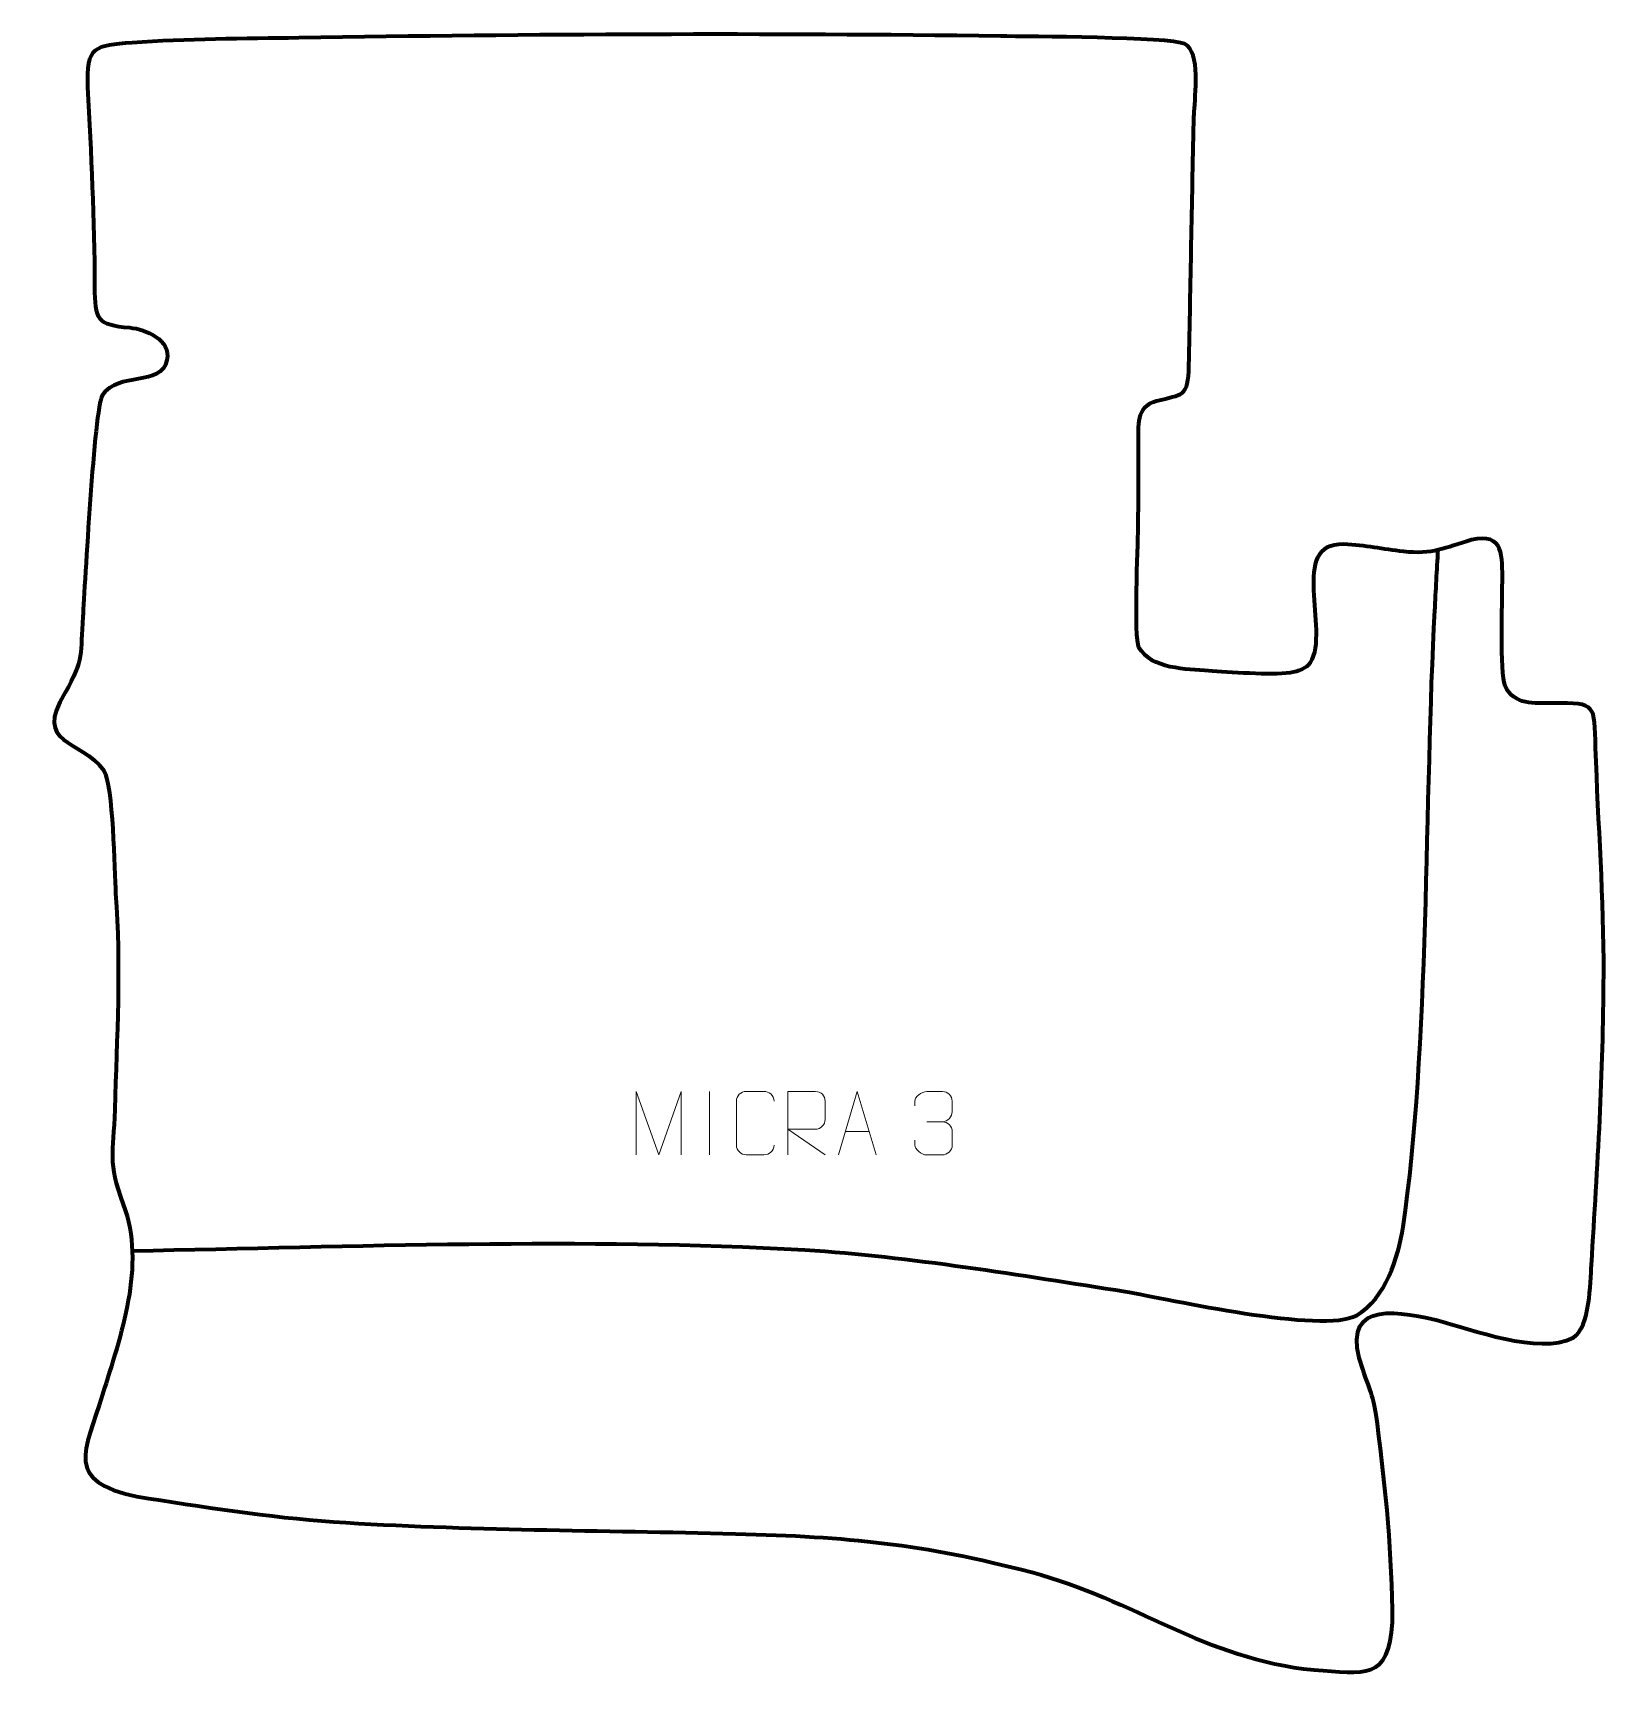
# Model space of a CAD drawing. Header units: millimetres. Extents: x 937 to 1556, y -87 to 561.
import ezdxf

# ---------------------------------------------------------------- set-up
doc = ezdxf.new("R2010")
doc.units = ezdxf.units.MM
doc.header["$MEASUREMENT"] = 0
doc.layers.add('layer 2', color=7, linetype='Continuous')
doc.layers.add('layer 3', color=7, linetype='Continuous')

msp = doc.modelspace()

# ---------------------------------------------------------------- linework, layer by layer
at = {"layer": 'layer 2', "color": 142, "lineweight": 158}
msp.add_open_spline([(976.186, 81.9046), (1063.7428, 83.7024), (1153.7757, 87.1596), (1241.1415, 82.3129), (1241.1415, 82.3129), (1282.704, 79.682), (1326.0129, 72.3379), (1367.2681, 65.9339), (1367.2681, 65.9339), (1384.39, 62.8976), (1445.422, 49.1258), (1458.3235, 56.5244), (1458.3235, 56.5244), (1469.8624, 63.1417), (1474.7409, 79.1205), (1476.6945, 91.3753), (1476.6945, 91.3753), (1487.0358, 160.2083), (1485.2642, 261.5593), (1489.1863, 334.0363), (1489.1863, 334.0363), (1489.6169, 341.9939), (1490.0476, 349.9515), (1490.4783, 357.9091)], degree=3, knots=[0, 0, 0, 0, 0.14285714, 0.14285714, 0.14285714, 0.14285714, 0.28571429, 0.28571429, 0.28571429, 0.28571429, 0.42857143, 0.42857143, 0.42857143, 0.42857143, 0.57142857, 0.57142857, 0.57142857, 0.57142857, 0.71428571, 0.71428571, 0.71428571, 0.71428571, 1, 1, 1, 1], dxfattribs=at)
at = {"layer": 'layer 2', "color": 250, "lineweight": 9}
for points, knots in [([(1174.6925, 119.748), (1174.6925, 119.748), (1174.6925, 144.7059), (1174.6925, 144.7059), (1174.6925, 144.7059), (1174.6925, 144.7059), (1183.6176, 119.748), (1183.6176, 119.748), (1183.6176, 119.748), (1183.6176, 119.748), (1192.3775, 144.7054), (1192.3775, 144.7054), (1192.3775, 144.7054), (1192.3775, 144.7054), (1192.3775, 119.748), (1192.3775, 119.748)], [0, 0, 0, 0, 0.2, 0.2, 0.2, 0.2, 0.4, 0.4, 0.4, 0.4, 0.6, 0.6, 0.6, 0.6, 1, 1, 1, 1]), ([(1228.958, 123.5679), (1228.8182, 121.2445), (1227.141, 119.7649), (1224.9933, 119.7541), (1224.9933, 119.7541), (1222.6614, 119.7545), (1220.3295, 119.7545), (1217.998, 119.7541), (1217.998, 119.7541), (1216.073, 119.6487), (1214.1009, 121.5332), (1214.1121, 123.5505), (1214.1121, 123.5505), (1214.1125, 129.3206), (1214.1125, 135.0903), (1214.1121, 140.8596), (1214.1121, 140.8596), (1214.1163, 142.9977), (1215.863, 144.7169), (1218.0154, 144.7034), (1218.0154, 144.7034), (1220.3411, 144.7034), (1222.6672, 144.7034), (1224.9933, 144.7034), (1224.9933, 144.7034), (1226.9399, 144.7389), (1228.9313, 143.2474), (1228.958, 140.8098)], [0, 0, 0, 0, 0.125, 0.125, 0.125, 0.125, 0.25, 0.25, 0.25, 0.25, 0.375, 0.375, 0.375, 0.375, 0.5, 0.5, 0.5, 0.5, 0.625, 0.625, 0.625, 0.625, 0.75, 0.75, 0.75, 0.75, 1, 1, 1, 1]), ([(1234.4191, 119.6933), (1234.4191, 119.6933), (1234.4191, 144.6468), (1234.4191, 144.6468), (1234.4191, 144.6468), (1238.0139, 144.6468), (1241.6094, 144.6468), (1245.2046, 144.6468), (1245.2046, 144.6468), (1247.5299, 144.6091), (1249.0872, 143.1191), (1249.0831, 140.7527), (1249.0831, 140.7527), (1249.0827, 138.7172), (1249.0827, 135.6578), (1249.0831, 133.6218), (1249.0831, 133.6218), (1249.0766, 131.7463), (1247.2643, 129.8045), (1245.2548, 129.7854), (1245.2548, 129.7854), (1245.2548, 129.7854), (1234.4191, 129.7854), (1234.4191, 129.7854), (1234.4191, 129.7854), (1234.4191, 129.7854), (1249.0738, 119.6933), (1249.0738, 119.6933)], [0, 0, 0, 0, 0.125, 0.125, 0.125, 0.125, 0.25, 0.25, 0.25, 0.25, 0.375, 0.375, 0.375, 0.375, 0.5, 0.5, 0.5, 0.5, 0.625, 0.625, 0.625, 0.625, 0.75, 0.75, 0.75, 0.75, 1, 1, 1, 1]), ([(1254.2807, 119.6933), (1254.2807, 119.6933), (1261.6517, 144.6468), (1261.6517, 144.6468), (1261.6517, 144.6468), (1261.6517, 144.6468), (1269.2216, 119.6933), (1269.2216, 119.6933)], [0, 0, 0, 0, 0.33333333, 0.33333333, 0.33333333, 0.33333333, 1, 1, 1, 1]), ([(1284.3866, 138.9625), (1284.3866, 138.9625), (1284.3866, 140.8197), (1284.3866, 140.8197), (1284.3866, 140.8197), (1284.3723, 142.5616), (1287.0368, 144.6797), (1289.0959, 144.657), (1289.0959, 144.657), (1291.16, 144.657), (1293.224, 144.657), (1295.2877, 144.657), (1295.2877, 144.657), (1297.4822, 144.6658), (1299.0805, 142.819), (1299.1249, 140.9069), (1299.1249, 140.9069), (1299.1245, 139.4718), (1299.1245, 138.0367), (1299.1249, 136.6012), (1299.1249, 136.6012), (1299.0763, 134.9477), (1297.4737, 132.7177), (1295.2754, 132.7277), (1295.2754, 132.7277), (1297.4791, 132.7165), (1299.0871, 130.9133), (1299.1411, 128.8538), (1299.1411, 128.8538), (1299.1407, 127.0691), (1299.1407, 125.2844), (1299.1411, 123.4993), (1299.1411, 123.4993), (1299.1512, 121.4379), (1297.0963, 119.6748), (1295.2754, 119.6829), (1295.2754, 119.6829), (1293.2101, 119.6832), (1291.1449, 119.6832), (1289.0793, 119.6829), (1289.0793, 119.6829), (1286.9107, 119.6944), (1284.3797, 122.0946), (1284.3611, 123.5564), (1284.3611, 123.5564), (1284.3611, 123.5564), (1284.3611, 125.465), (1284.3611, 125.465)], [0, 0, 0, 0, 0.07692308, 0.07692308, 0.07692308, 0.07692308, 0.15384615, 0.15384615, 0.15384615, 0.15384615, 0.23076923, 0.23076923, 0.23076923, 0.23076923, 0.30769231, 0.30769231, 0.30769231, 0.30769231, 0.38461538, 0.38461538, 0.38461538, 0.38461538, 0.46153846, 0.46153846, 0.46153846, 0.46153846, 0.53846154, 0.53846154, 0.53846154, 0.53846154, 0.61538462, 0.61538462, 0.61538462, 0.61538462, 0.69230769, 0.69230769, 0.69230769, 0.69230769, 0.76923077, 0.76923077, 0.76923077, 0.76923077, 0.84615385, 0.84615385, 0.84615385, 0.84615385, 1, 1, 1, 1])]:
    msp.add_open_spline(points, degree=3, knots=knots, dxfattribs=at)
for points in [[(1203.535, 144.714), (1203.535, 144.714), (1203.535, 119.7399), (1203.535, 119.7399)], [(1289.0963, 132.7173), (1289.0963, 132.7173), (1295.2927, 132.7173), (1295.2927, 132.7173)], [(1257.0033, 128.9427), (1257.0033, 128.9427), (1266.499, 128.9427), (1266.499, 128.9427)]]:
    msp.add_open_spline(points, degree=3, dxfattribs=at)
at = {"layer": 'layer 3', "color": 242, "lineweight": 158}
msp.add_open_spline([(1392.3712, 430.4969), (1392.1126, 417.7837), (1389.7743, 419.3395), (1379.6074, 416.5883), (1379.6074, 416.5883), (1371.35, 414.3537), (1372.5517, 406.8314), (1372.5343, 399.5299), (1372.5343, 399.5299), (1372.5091, 389.0247), (1372.4851, 378.4758), (1372.3767, 367.9729), (1372.3767, 367.9729), (1372.3767, 367.9729), (1372.3616, 366.5009), (1372.3616, 366.5009), (1372.3616, 366.5009), (1372.2429, 359.391), (1370.6551, 323.2509), (1372.6847, 319.5505), (1372.6847, 319.5505), (1377.437, 310.8858), (1391.5683, 310.9787), (1400.0896, 310.3403), (1400.0896, 310.3403), (1408.0415, 309.7447), (1424.581, 308.5058), (1432.1682, 309.5089), (1432.1682, 309.5089), (1435.6735, 310.1139), (1438.5909, 311.3044), (1440.1173, 313.4422), (1440.1173, 313.4422), (1448.0654, 326.728), (1431.2589, 360.6232), (1453.2839, 360.117), (1453.2839, 360.117), (1462.2021, 359.6797), (1468.4839, 358.2183), (1476.8778, 357.2675), (1476.8778, 357.2675), (1488.2356, 355.9811), (1493.1179, 358.798), (1503.5886, 361.831), (1503.5886, 361.831), (1516.6333, 364.9482), (1515.7638, 355.2229), (1515.7819, 345.3465), (1515.7819, 345.3465), (1515.8032, 337.2903), (1514.8564, 310.1156), (1516.8627, 304.3282), (1516.8627, 304.3282), (1520.3944, 296.678), (1528.3329, 297.5788), (1535.7466, 297.6048), (1535.7466, 297.6048), (1553.0823, 297.6657), (1551.9682, 297.0413), (1552.5209, 279.982), (1552.5209, 279.982), (1553.5008, 250.244), (1555.8396, 220.5033), (1555.7067, 190.7463), (1555.7067, 190.7463), (1555.5289, 150.965), (1553.3623, 116.052), (1550.8653, 76.4823), (1550.8653, 76.4823), (1550.4318, 69.2081), (1550.3386, 51.9898), (1543.7469, 47.7506), (1543.7469, 47.7506), (1529.9467, 40.7707), (1503.9034, 51.0634), (1489.5421, 54.6968), (1489.5421, 54.6968), (1471.4556, 59.1058), (1451.5479, 61.2243), (1460.8023, 35.2771), (1460.8023, 35.2771), (1464.1454, 25.904), (1465.2506, 24.1636), (1466.605, 13.8687), (1466.605, 13.8687), (1469.8502, -12.1874), (1472.5425, -37.9851), (1472.4878, -64.2856), (1472.4878, -64.2856), (1471.0765, -87.459), (1461.5481, -84.3968), (1441.5551, -83.1118), (1441.5551, -83.1118), (1398.2148, -78.727), (1371.0613, -55.4606), (1330.4233, -44.6162), (1330.4233, -44.6162), (1286.8643, -33.2506), (1258.4476, -30.7213), (1213.7503, -29.4556), (1213.7503, -29.4556), (1161.2587, -28.0182), (1107.7345, -28.2246), (1055.4259, -24.7729), (1055.4259, -24.7729), (1030.227, -22.9235), (1003.0196, -18.8382), (978.0078, -14.7943), (978.0078, -14.7943), (949.0546, -8.7073), (957.5768, 2.6086), (964.4954, 25.3569), (964.4954, 25.3569), (971.6512, 48.6214), (981.6895, 76.1607), (972.6524, 100.1434), (972.6524, 100.1434), (966.1965, 117.5881), (968.7691, 119.5447), (969.3056, 137.5949), (969.3056, 137.5949), (970.1392, 165.9229), (971.7696, 194.389), (969.6363, 222.6821), (969.6363, 222.6821), (969.1331, 231.6175), (968.6883, 265.2491), (964.997, 271.0057), (964.997, 271.0057), (955.6635, 283.9267), (937.0887, 280.583), (949.714, 301.7079), (949.714, 301.7079), (957.3678, 314.7749), (955.6935, 317.0346), (956.7168, 331.6303), (956.7168, 331.6303), (957.5119, 343.5548), (961.1453, 413.7453), (964.3969, 418.7136), (964.3969, 418.7136), (970.7868, 428.4773), (987.5127, 421.7674), (989.8269, 432.6614), (989.8269, 432.6614), (991.5486, 440.7663), (981.513, 444.8407), (975.1804, 445.4302), (975.1804, 445.4302), (962.2372, 446.6351), (961.4044, 448.3699), (961.3749, 461.6635), (961.3749, 461.6635), (961.2857, 487.8894), (959.938, 513.8736), (958.6135, 540.0468), (958.6135, 540.0468), (957.7914, 556.292), (961.6402, 556.4961), (976.179, 557.6013), (976.179, 557.6013), (997.278, 559.1552), (1020.5822, 559.1628), (1041.7983, 559.5108), (1041.7983, 559.5108), (1133.5672, 561.0157), (1226.397, 561.4532), (1318.1591, 560.1793), (1318.1591, 560.1793), (1328.6299, 560.0381), (1384.9187, 559.8425), (1390.6104, 557.1568), (1390.6104, 557.1568), (1397.1282, 554.0816), (1394.717, 536.5881), (1394.432, 530.5549), (1394.432, 530.5549), (1394.3651, 529.1382), (1394.3134, 527.737), (1394.2704, 526.3197), (1394.2704, 526.3197), (1393.5357, 494.3811), (1393.0184, 462.4374), (1392.3712, 430.4969)], degree=3, knots=[0, 0, 0, 0, 0.0212766, 0.0212766, 0.0212766, 0.0212766, 0.04255319, 0.04255319, 0.04255319, 0.04255319, 0.06382979, 0.06382979, 0.06382979, 0.06382979, 0.08510638, 0.08510638, 0.08510638, 0.08510638, 0.10638298, 0.10638298, 0.10638298, 0.10638298, 0.12765957, 0.12765957, 0.12765957, 0.12765957, 0.14893617, 0.14893617, 0.14893617, 0.14893617, 0.17021277, 0.17021277, 0.17021277, 0.17021277, 0.19148936, 0.19148936, 0.19148936, 0.19148936, 0.21276596, 0.21276596, 0.21276596, 0.21276596, 0.23404255, 0.23404255, 0.23404255, 0.23404255, 0.25531915, 0.25531915, 0.25531915, 0.25531915, 0.27659574, 0.27659574, 0.27659574, 0.27659574, 0.29787234, 0.29787234, 0.29787234, 0.29787234, 0.31914894, 0.31914894, 0.31914894, 0.31914894, 0.34042553, 0.34042553, 0.34042553, 0.34042553, 0.36170213, 0.36170213, 0.36170213, 0.36170213, 0.38297872, 0.38297872, 0.38297872, 0.38297872, 0.40425532, 0.40425532, 0.40425532, 0.40425532, 0.42553191, 0.42553191, 0.42553191, 0.42553191, 0.44680851, 0.44680851, 0.44680851, 0.44680851, 0.46808511, 0.46808511, 0.46808511, 0.46808511, 0.4893617, 0.4893617, 0.4893617, 0.4893617, 0.5106383, 0.5106383, 0.5106383, 0.5106383, 0.53191489, 0.53191489, 0.53191489, 0.53191489, 0.55319149, 0.55319149, 0.55319149, 0.55319149, 0.57446809, 0.57446809, 0.57446809, 0.57446809, 0.59574468, 0.59574468, 0.59574468, 0.59574468, 0.61702128, 0.61702128, 0.61702128, 0.61702128, 0.63829787, 0.63829787, 0.63829787, 0.63829787, 0.65957447, 0.65957447, 0.65957447, 0.65957447, 0.68085106, 0.68085106, 0.68085106, 0.68085106, 0.70212766, 0.70212766, 0.70212766, 0.70212766, 0.72340426, 0.72340426, 0.72340426, 0.72340426, 0.74468085, 0.74468085, 0.74468085, 0.74468085, 0.76595745, 0.76595745, 0.76595745, 0.76595745, 0.78723404, 0.78723404, 0.78723404, 0.78723404, 0.80851064, 0.80851064, 0.80851064, 0.80851064, 0.82978723, 0.82978723, 0.82978723, 0.82978723, 0.85106383, 0.85106383, 0.85106383, 0.85106383, 0.87234043, 0.87234043, 0.87234043, 0.87234043, 0.89361702, 0.89361702, 0.89361702, 0.89361702, 0.91489362, 0.91489362, 0.91489362, 0.91489362, 0.93617021, 0.93617021, 0.93617021, 0.93617021, 0.95744681, 0.95744681, 0.95744681, 0.95744681, 1, 1, 1, 1], dxfattribs=at)

doc.saveas('drawing.dxf')
